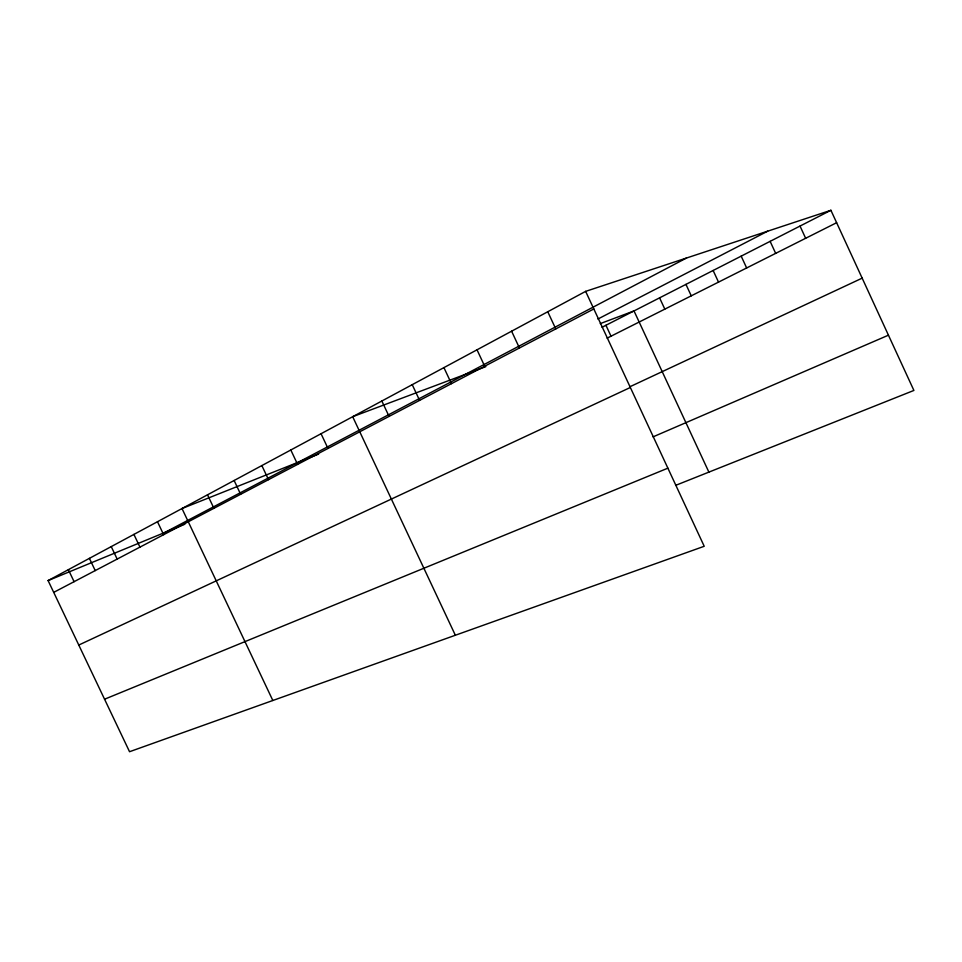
<?xml version="1.0" encoding="UTF-8"?>
<svg xmlns="http://www.w3.org/2000/svg" width="962" height="962" viewBox="0 0 962 962"><rect width="100%" height="100%" fill="white"/><g stroke="black" fill="none" stroke-linecap="round" stroke-linejoin="round"><path stroke-width="1.44" d="M585.642 291.366L704.22 546.284L129.545 751.719L48.1 580.579L585.642 291.366L830.903 210.281L913.9 390.44L675.613 485.377M164.598 532.575L686.519 258.02M53.716 592.376L593.819 308.958M597.895 319.035L767.688 231.181M602.056 327.26L830.903 210.281M607.13 338.155L836.627 222.703M629.761 386.808L862.168 278.15M78.776 645.045L630.338 387.482M653.042 436.868L888.443 335.185M48.1 580.579L184.836 524.23M104.557 699.218L667.881 468.169M318.602 454.112L182.01 508.537L272.835 700.492M485.834 366.642L352.681 416.702L455.351 635.245M600.264 323.617L634.006 310.93L708.886 472.126M68.374 569.672L74.086 581.673M157.491 521.729L163.624 534.692M133.91 534.403L139.947 547.125M111.243 546.608L117.16 559.078M89.406 558.357L95.226 570.586M290.813 449.988L297.595 464.393M261.856 465.572L268.506 479.665M234.127 480.495L240.644 494.288M207.527 494.805L213.913 508.309M381.842 401.01L389.069 416.402M321.055 433.718L327.982 448.448M477.02 349.807L484.692 366.221M443.927 367.616L451.443 383.67M412.229 384.668L419.6 400.384M605.94 325.276L611.014 336.195M547.763 311.748L555.771 328.92M511.604 331.205L519.432 347.991M713.131 270.478L718.518 282.119M685.954 284.379L691.257 295.827M659.583 297.847L664.814 309.127M800.023 226.07L805.651 238.275M770.129 241.354L775.673 253.367M741.185 256.145L746.644 267.965"/></g></svg>
